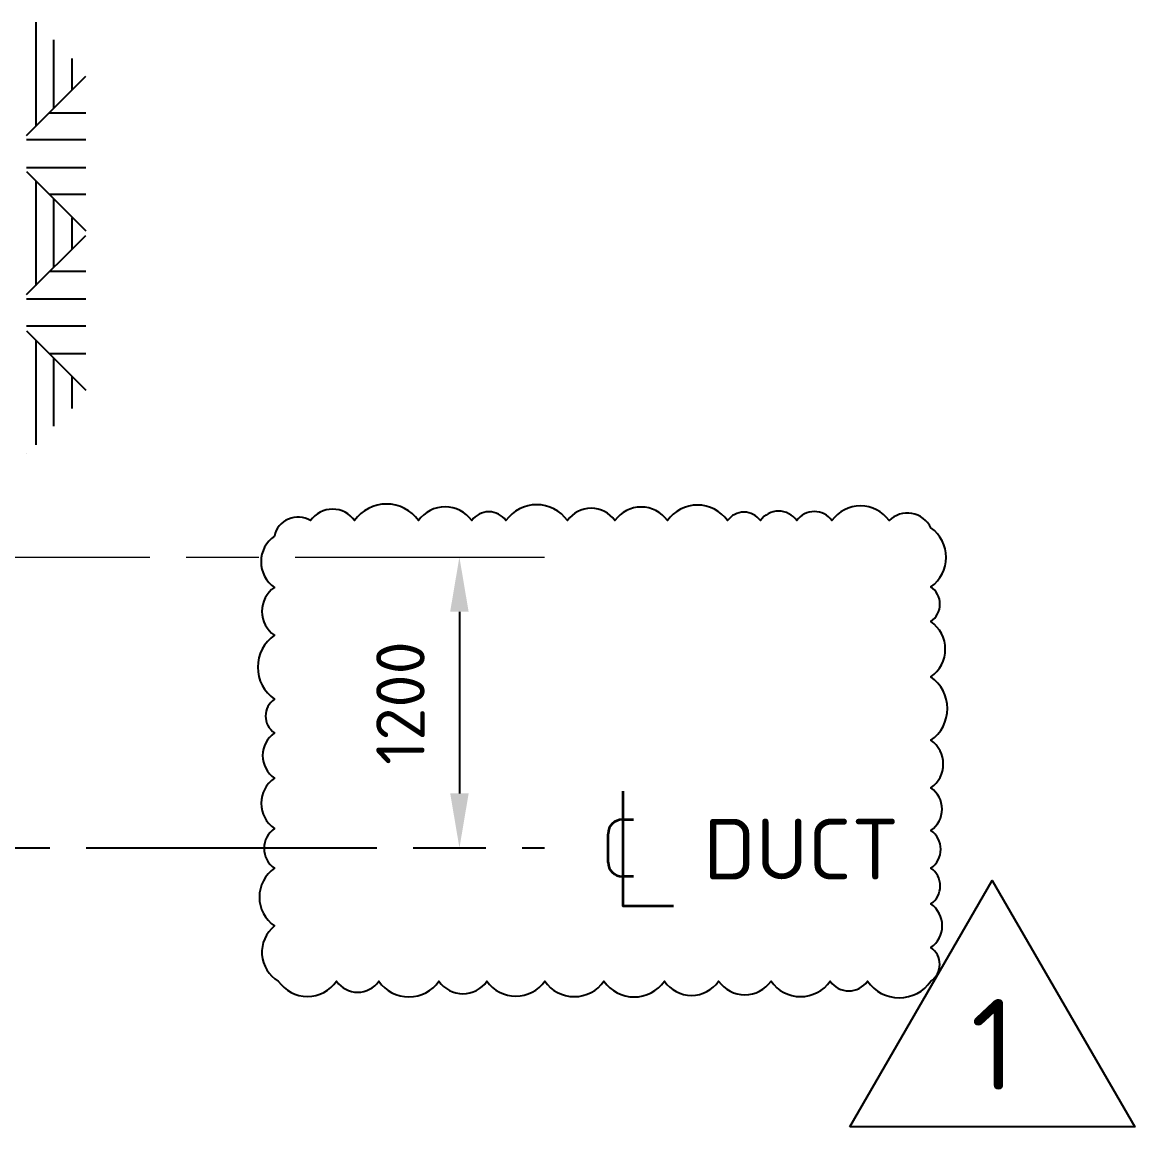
# Model space of a CAD drawing. Header units: inches. Extents: x 0 to 63075, y 0 to 44550.
# Drawn here: x 33630 to 38223, y 31138 to 35699 of the extents above; entities that cross this region are included whole.
import ezdxf

# ---------------------------------------------------------------- set-up
doc = ezdxf.new("R2010")
doc.units = ezdxf.units.IN
doc.header["$MEASUREMENT"] = 0
doc.linetypes.add('ACAD_ISO08W100', pattern=[36, 24, -3, 6, -3])
doc.layers.add('PDF2_Geometry', color=7, linetype='Continuous')
doc.layers.add('PDF_Text', color=7, linetype='Continuous')
doc.layers.add('PDF2_Solid Fills', color=7, linetype='Continuous', true_color=0x00338d)
doc.styles.add('PDF ISOCPEUR', font='isocpeur.ttf')

# ---------------------------------------------------------------- blocks, each defined once
blk = doc.blocks.new('1693 Drift')
at = {"linetype": 'ACAD_ISO08W100', "lineweight": 0, "ltscale": 50}
blk.add_lwpolyline([(-190184.8, -16058.3), (-156755.7, -16058.3)], dxfattribs=at)
at = {"layer": 'PDF2_Geometry', "color": 252, "lineweight": 25, "true_color": 0x939598}
for points in [[(-158856.3, -13849.6), (-158856.3, -14278.7)], [(-158783.3, -13922.7), (-158783.3, -14205.6)], [(-158707, -13999), (-158707, -14129.3)], [(-158894.5, -14316.8), (-158649.8, -14072.1)], [(-158649.8, -14224.6), (-158799.1, -14224.6)], [(-158649.8, -14335.9), (-158894.5, -14335.9)], [(-158649.8, -14450.3), (-158894.5, -14450.3)], [(-158894.5, -14466.2), (-158649.8, -14710.9)], [(-158856.3, -14504.3), (-158856.3, -14936.5)], [(-158649.8, -14561.5), (-158799.1, -14561.5)], [(-158783.3, -14580.6), (-158783.3, -14860.2)], [(-158707, -14656.8), (-158707, -14787.1)], [(-158894.5, -14974.6), (-158649.8, -14729.9)], [(-158649.8, -14879.3), (-158799.1, -14879.3)], [(-158649.8, -14993.7), (-158894.5, -14993.7)], [(-158649.8, -15104.9), (-158894.5, -15104.9)], [(-158894.5, -15124), (-158649.8, -15368.7)], [(-158856.3, -15162.1), (-158856.3, -15594.3)], [(-158649.8, -15219.3), (-158799.1, -15219.3)], [(-158783.3, -15238.4), (-158783.3, -15518.1)], [(-158707, -15311.5), (-158707, -15445)], [(-158894.5, -15632.5), (-158894.5, -15632.5)]]:
    blk.add_lwpolyline(points, dxfattribs=at)

msp = doc.modelspace()

# ---------------------------------------------------------------- linework, layer by layer
at = {"linetype": 'ACAD_ISO08W100', "ltscale": 50}
msp.add_line((32093.4, 32289.2), (35786, 32289.2), dxfattribs=at)
msp.add_lwpolyline([(37381.6, 31738.9, 0.520567), (37381.6, 31877.8, 0.520567), (37381.6, 32058, 0.520567), (37381.6, 32206.2, 0.520567), (37381.6, 32361.5, 0.520567), (37381.6, 32537.5, 0.520567), (37381.6, 32733.9, 0.520567), (37381.6, 32995.8, 0.520567), (37381.6, 33224.1, 0.520567), (37381.6, 33368, 0.520567), (37381.6, 33610.9, 0.520567), (37208.7, 33641, 0.520567), (36972.6, 33641, 0.520567), (36827.9, 33641, 0.520567), (36677.3, 33641, 0.520567), (36541.9, 33641, 0.520567), (36293.6, 33641, 0.520567), (36077, 33641, 0.520567), (35880.6, 33641, 0.520567), (35627.1, 33641, 0.520567), (35485.6, 33641, 0.520567), (35266, 33641, 0.520567), (35002.2, 33641, 0.520567), (34819.8, 33641, 0.520567), (34670.9, 33577.1, 0.520567), (34670.9, 33365.4, 0.520567), (34670.9, 33167.5, 0.520567), (34670.9, 32903.7, 0.520567), (34670.9, 32764.3, 0.520567), (34670.9, 32577.7, 0.520567), (34670.9, 32369.5, 0.520567), (34670.9, 32205.5, 0.520567), (34670.9, 31967, 0.520567), (34687.1, 31738.9, 0.520567), (34927.4, 31738.9, 0.520567), (35102.3, 31738.9, 0.520567), (35350.2, 31738.9, 0.520567), (35548.6, 31738.9, 0.520567), (35786.9, 31738.9, 0.520567), (36031.5, 31738.9, 0.520567), (36281, 31738.9, 0.520567), (36504.9, 31738.9, 0.520567), (36721.3, 31738.9, 0.520567), (36965.5, 31738.9, 0.520567), (37119.6, 31738.9, 0.520567)], format="xyb", close=True)
msp.add_lwpolyline([(37047.2, 31137.9), (37634.7, 32155.5), (38223.2, 31137.9), (37047.2, 31137.9)])
at = {"layer": 'PDF2_Geometry', "lineweight": 25}
msp.add_lwpolyline([(35434.7, 33265), (35434.7, 32514.8)], dxfattribs=at)
at = {"layer": 'PDF2_Geometry', "lineweight": 35}
for points in [[(36109, 32524.2), (36109, 32050.7), (36318.8, 32050.7)], [(36105.9, 32406.6), (36153.5, 32406.6)], [(36048.7, 32228.7), (36048.7, 32346.3)], [(36153.5, 32171.5), (36105.9, 32171.5)]]:
    msp.add_lwpolyline(points, dxfattribs=at)
for centre, start, end in [((36107.5, 32347.8), 90, 180), ((36107.5, 32230.3), 180, 270)]:
    msp.add_arc(centre, 58.8, start, end, dxfattribs=at)
at = {"layer": 'PDF2_Solid Fills', "color": 7, "transparency": 33554559}
for points in [[(35396.6, 33265), (35472.8, 33265), (35434.7, 33490.6)], [(35396.7, 32514.8), (35473, 32514.8), (35434.9, 32289.2)]]:
    msp.add_solid(points, dxfattribs=at)

# ---------------------------------------------------------------- block references
msp.add_blockref('1693 Drift', (192541.7, 49549))

# ---------------------------------------------------------------- texts
at = {"layer": 'PDF_Text', "insert": (35291.3, 32632.2), "char_height": 200, "attachment_point": 7, "rotation": 90, "style": 'PDF ISOCPEUR'}
msp.add_mtext('1200', dxfattribs=at)
at = {"layer": 'PDF_Text', "insert": (36442.6, 32159.5), "char_height": 250, "attachment_point": 7, "style": 'PDF ISOCPEUR'}
msp.add_mtext('DUCT', dxfattribs=at)
at = {"layer": 'PDF_Text', "lineweight": 30, "insert": (37545.6, 31290.4), "char_height": 375.1, "attachment_point": 7, "style": 'PDF ISOCPEUR'}
msp.add_mtext('1', dxfattribs=at)

doc.saveas('drawing.dxf')
